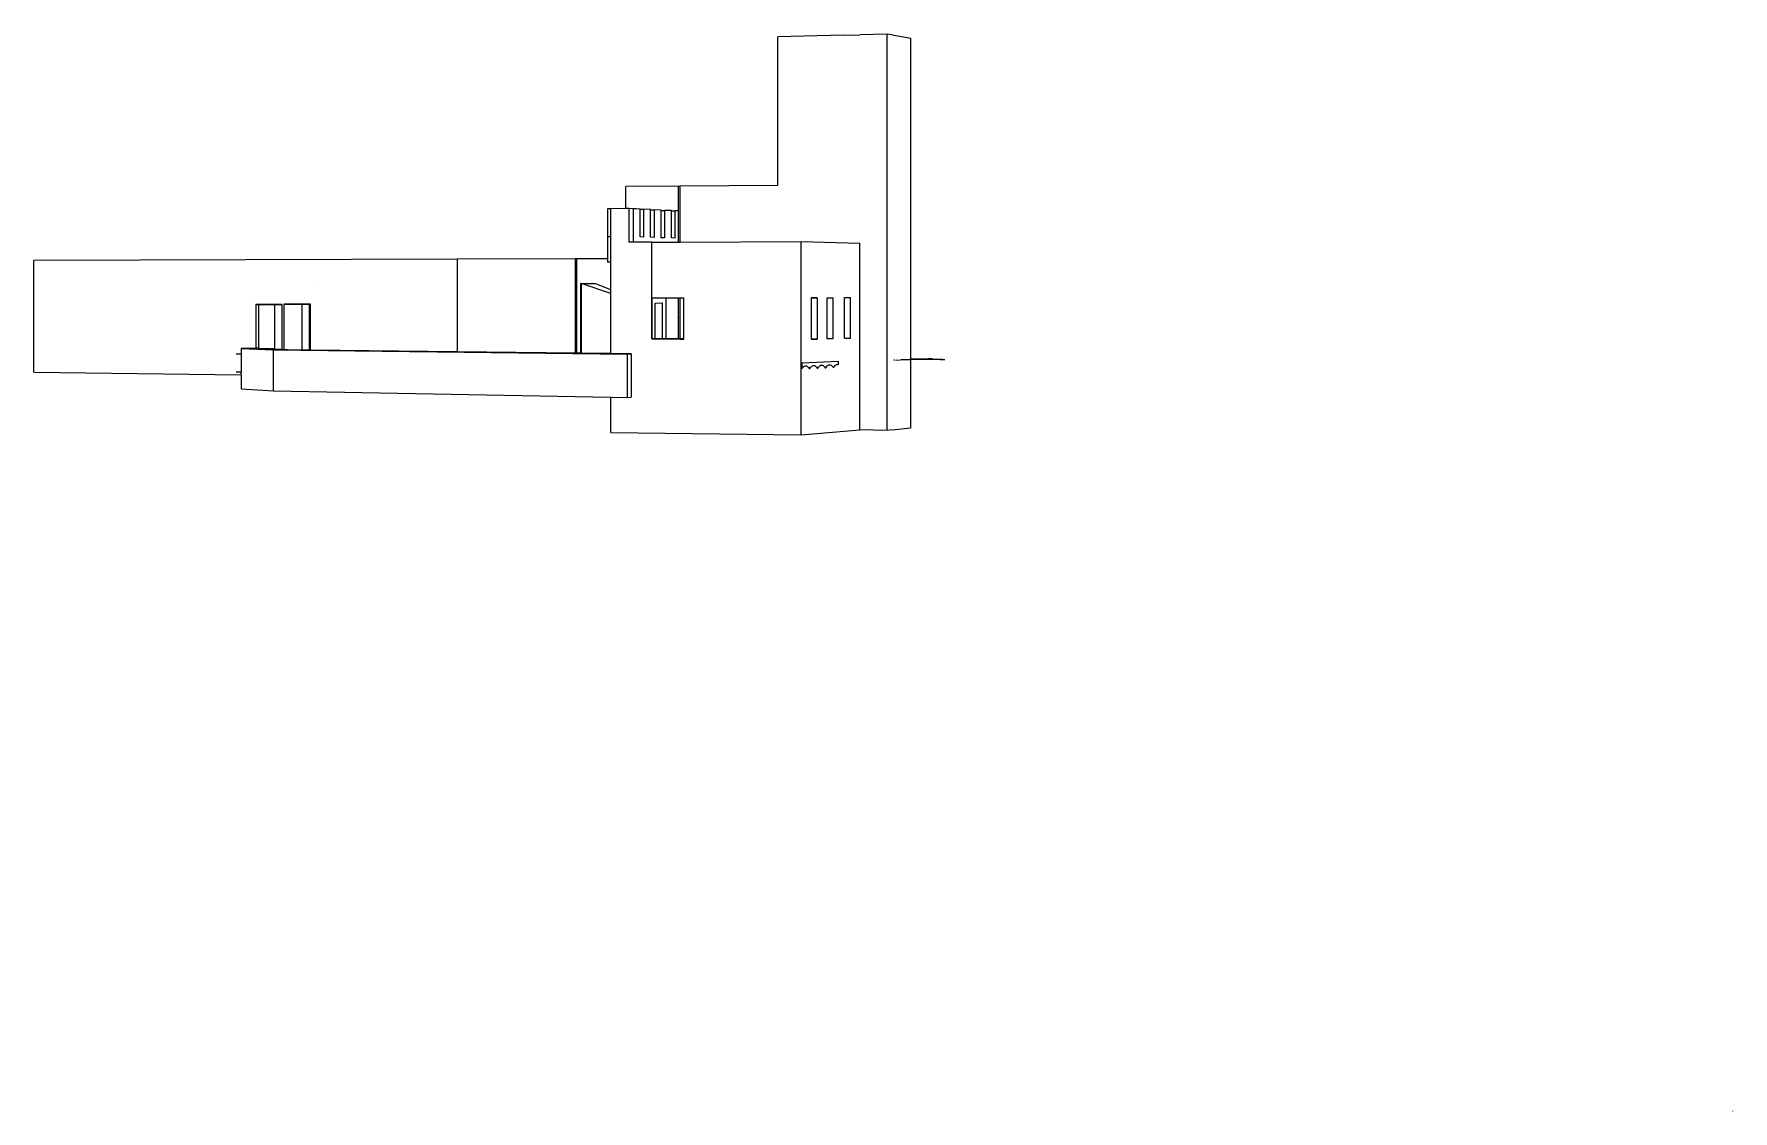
# Model space of a CAD drawing. Extents: x -29445 to 46678, y -19438 to 11547.
# Drawn here: x 27505 to 46678, y -9340 to 2813 of the extents above; entities that cross this region are included whole.
import ezdxf

# ---------------------------------------------------------------- set-up
doc = ezdxf.new("R2010")
doc.units = 0
doc.layers.get('0').update_dxf_attribs({"linetype": 'CONTINUOUS'})

msp = doc.modelspace()

# ---------------------------------------------------------------- linework, layer by layer
for p, q in [((36642, 2800), (35898, 2783)), ((35898, 1105), (35898, 2783)), ((36642, 2800), (36824, 2805)), ((37135, 2813), (36824, 2805)), ((37188, 2803), (37135, 2813)), ((37135, -1660), (37135, 2813)), ((37188, 2803), (37399, 2765)), ((37399, -1631), (37399, 2765)), ((34775, 1097), (34183, 1092)), ((34184, 1091), (34183, 1092)), ((34183, 843), (34183, 1092)), ((34563, 1096), (34563, 1096)), ((34775, 1097), (34799, 1095)), ((34775, 1097), (34775, 465)), ((35898, 1105), (34799, 1095)), ((34799, 465), (34799, 1095)), ((34015, 840), (33979, 839)), ((33979, 839), (33979, 524)), ((34183, 843), (34015, 842)), ((34015, 840), (34015, 842)), ((34015, 524), (34015, 840)), ((34218, 843), (34183, 843)), ((34265, 841), (34218, 843)), ((34218, 843), (34218, 463)), ((34300, 839), (34265, 841)), ((34265, 841), (34265, 463)), ((34347, 837), (34300, 839)), ((34347, 835), (34347, 837)), ((34347, 835), (34385, 835)), ((34347, 523), (34347, 835)), ((34463, 831), (34385, 835)), ((34385, 835), (34385, 521)), ((34463, 829), (34463, 831)), ((34463, 829), (34504, 829)), ((34463, 519), (34463, 829)), ((34581, 825), (34504, 829)), ((34504, 829), (34504, 518)), ((34581, 823), (34581, 825)), ((34581, 823), (34620, 823)), ((34581, 515), (34581, 823)), ((34699, 820), (34620, 823)), ((34620, 823), (34620, 514)), ((34699, 817), (34699, 820)), ((34699, 817), (34737, 818)), ((34699, 512), (34699, 817)), ((34774, 816), (34737, 818)), ((34737, 818), (34737, 511)), ((34015, 524), (33979, 524)), ((33979, 524), (33979, 275)), ((34015, 238), (34015, 524)), ((34265, 463), (34218, 463)), ((34477, 464), (34265, 463)), ((34385, 521), (34347, 523)), ((34504, 518), (34463, 519)), ((34477, 464), (34774, 465)), ((34477, -163), (34477, 464)), ((34620, 514), (34581, 515)), ((34737, 511), (34699, 512)), ((34774, 465), (34775, 465)), ((34775, 465), (34799, 465)), ((34799, 465), (36162, 470)), ((36162, -1711), (36162, 470)), ((36162, 470), (36824, 454)), ((36824, -1655), (36824, 454)), ((32279, 272), (27505, 256)), ((27505, -1003), (27505, 256)), ((33616, 275), (32279, 272)), ((32279, 272), (32279, -773)), ((33616, -789), (33616, 275)), ((33629, 275), (33616, 275)), ((33979, 275), (33629, 275)), ((33629, -789), (33629, 275)), ((33629, 275), (33629, -789)), ((33979, 275), (33979, 238)), ((34015, 237), (33979, 238)), ((34015, 238), (33979, 238)), ((34015, 237), (34015, 238)), ((34015, -73), (34015, 237)), ((30651, -31), (30651, -32)), ((30651, -32), (30651, -32)), ((33678, -790), (33678, -1)), ((33678, -1), (33679, -1)), ((33679, -2), (33678, -1)), ((33679, -1), (33835, -1)), ((34015, -115), (33679, -1)), ((33679, -1), (33679, -2)), ((33679, -2), (33679, -790)), ((34015, -115), (33679, -2)), ((34015, -73), (33835, -1)), ((34015, -115), (34015, -73)), ((34015, -793), (34015, -115)), ((34015, -115), (34015, -115)), ((34477, -625), (34477, -163)), ((34477, -163), (34483, -163)), ((34483, -625), (34483, -163)), ((34483, -163), (34640, -163)), ((34640, -626), (34640, -163)), ((34640, -163), (34774, -163)), ((34774, -163), (34775, -163)), ((34775, -163), (34775, -627)), ((34775, -163), (34799, -163)), ((34799, -627), (34799, -163)), ((34799, -163), (34837, -163)), ((34837, -627), (34837, -163)), ((36345, -163), (36277, -164)), ((36277, -164), (36345, -163)), ((36277, -164), (36277, -629)), ((36345, -163), (36345, -630)), ((36455, -162), (36523, -162)), ((36455, -624), (36455, -162)), ((36455, -162), (36523, -162)), ((36523, -624), (36523, -162)), ((36652, -161), (36719, -160)), ((36652, -161), (36719, -160)), ((36652, -618), (36652, -161)), ((36719, -618), (36719, -160)), ((30084, -237), (30008, -238)), ((30008, -238), (30008, -733)), ((30008, -238), (30044, -238)), ((30044, -733), (30044, -238)), ((30044, -238), (30084, -238)), ((30301, -238), (30084, -237)), ((30084, -237), (30084, -238)), ((30084, -238), (30218, -239)), ((30218, -239), (30301, -238)), ((30218, -239), (30218, -734)), ((30301, -238), (30301, -748)), ((30325, -236), (30325, -749)), ((30410, -236), (30325, -236)), ((30325, -236), (30410, -236)), ((30610, -236), (30410, -236)), ((30410, -236), (30410, -236)), ((30428, -236), (30410, -236)), ((30410, -236), (30527, -237)), ((30428, -236), (30428, -236)), ((30625, -236), (30428, -236)), ((30527, -237), (30610, -236)), ((30527, -237), (30527, -753)), ((30610, -236), (30610, -754)), ((30610, -236), (30625, -236)), ((30625, -754), (30625, -236)), ((34515, -223), (34594, -222)), ((34515, -625), (34515, -223)), ((34594, -222), (34594, -626)), ((34795, -384), (34795, -381)), ((34777, -505), (34777, -508)), ((34795, -507), (34795, -504)), ((30008, -733), (29842, -737)), ((29842, -737), (30207, -751)), ((29842, -737), (29842, -1000)), ((30044, -733), (30008, -733)), ((30037, -738), (30218, -734)), ((30218, -745), (30037, -738)), ((30044, -733), (30218, -734)), ((30207, -751), (34198, -798)), ((30207, -1213), (30207, -751)), ((30218, -734), (30218, -745)), ((30301, -748), (30218, -745)), ((30325, -749), (30301, -748)), ((30369, -751), (30325, -749)), ((30527, -753), (30369, -751)), ((30610, -754), (30527, -753)), ((30625, -754), (30610, -754)), ((32279, -773), (30625, -754)), ((34477, -626), (34477, -625)), ((34483, -625), (34477, -625)), ((34483, -626), (34477, -626)), ((34483, -626), (34477, -627)), ((34477, -627), (34477, -626)), ((34477, -627), (34483, -627)), ((34483, -626), (34483, -625)), ((34515, -625), (34483, -625)), ((34483, -627), (34483, -626)), ((34483, -627), (34515, -627)), ((34515, -627), (34515, -625)), ((34594, -626), (34515, -625)), ((34515, -627), (34594, -628)), ((34594, -626), (34594, -628)), ((34640, -626), (34594, -626)), ((34594, -628), (34640, -628)), ((34640, -628), (34640, -626)), ((34774, -627), (34640, -626)), ((34640, -628), (34774, -628)), ((34775, -627), (34774, -627)), ((34774, -628), (34775, -628)), ((34775, -627), (34775, -628)), ((34799, -627), (34775, -627)), ((34775, -628), (34799, -629)), ((34799, -629), (34799, -627)), ((34837, -627), (34799, -627)), ((34799, -629), (34837, -629)), ((34837, -629), (34837, -627)), ((36277, -629), (36277, -632)), ((36277, -629), (36293, -629)), ((36293, -631), (36277, -632)), ((36293, -631), (36293, -629)), ((36293, -629), (36303, -630)), ((36303, -631), (36293, -631)), ((36303, -631), (36303, -630)), ((36345, -630), (36303, -631)), ((36303, -630), (36345, -630)), ((36455, -624), (36523, -624)), ((36455, -626), (36523, -624)), ((36455, -626), (36455, -624)), ((36652, -620), (36719, -618)), ((36652, -618), (36719, -618)), ((36652, -620), (36652, -618)), ((29842, -801), (29786, -801)), ((33616, -789), (32279, -773)), ((33629, -789), (33616, -789)), ((33678, -790), (33629, -789)), ((33679, -790), (33678, -790)), ((34015, -793), (33679, -790)), ((34014, -795), (34015, -795)), ((34015, -795), (34014, -795)), ((34015, -795), (34015, -793)), ((34245, -796), (34015, -795)), ((34015, -795), (34015, -795)), ((34245, -796), (34015, -795)), ((34198, -798), (34245, -796)), ((34198, -798), (34198, -1288)), ((34245, -796), (34245, -1286)), ((36584, -882), (36169, -900)), ((36169, -900), (36169, -965)), ((36169, -965), (36177, -954)), ((36177, -953), (36184, -945)), ((36177, -954), (36177, -953)), ((36184, -945), (36192, -938)), ((36192, -938), (36200, -934)), ((36200, -934), (36207, -931)), ((36207, -931), (36215, -931)), ((36215, -931), (36223, -933)), ((36223, -933), (36231, -937)), ((36231, -937), (36239, -943)), ((36239, -943), (36246, -951)), ((36246, -951), (36253, -961)), ((36261, -961), (36269, -950)), ((36269, -950), (36276, -941)), ((36276, -941), (36284, -934)), ((36284, -934), (36291, -930)), ((36291, -930), (36299, -927)), ((36299, -927), (36307, -927)), ((36307, -927), (36315, -928)), ((36315, -928), (36322, -932)), ((36322, -932), (36330, -939)), ((36330, -939), (36337, -947)), ((36337, -947), (36344, -957)), ((36344, -957), (36352, -957)), ((36352, -957), (36359, -946)), ((36359, -946), (36367, -937)), ((36367, -937), (36374, -930)), ((36374, -930), (36382, -925)), ((36382, -925), (36390, -923)), ((36390, -923), (36397, -922)), ((36397, -922), (36405, -924)), ((36405, -924), (36412, -928)), ((36412, -928), (36420, -934)), ((36420, -934), (36427, -942)), ((36427, -942), (36434, -953)), ((36434, -953), (36442, -952)), ((36442, -952), (36449, -941)), ((36449, -941), (36457, -933)), ((36457, -933), (36464, -926)), ((36464, -926), (36472, -921)), ((36472, -921), (36479, -919)), ((36479, -919), (36487, -918)), ((36487, -918), (36494, -920)), ((36494, -920), (36502, -924)), ((36502, -924), (36509, -930)), ((36509, -930), (36517, -938)), ((36517, -938), (36524, -948)), ((36524, -948), (36531, -948)), ((36531, -948), (36539, -937)), ((36539, -937), (36546, -928)), ((36546, -928), (36553, -922)), ((36553, -922), (36561, -917)), ((36561, -917), (36568, -915)), ((36568, -915), (36576, -914)), ((36576, -914), (36583, -916)), ((36583, -916), (36584, -916)), ((36584, -916), (36584, -882)), ((37219, -869), (37210, -869)), ((37232, -868), (37279, -865)), ((37232, -868), (37279, -865)), ((37395, -865), (37289, -864)), ((37298, -864), (37348, -861)), ((37298, -864), (37348, -861)), ((37378, -860), (37376, -860)), ((37378, -860), (37401, -858)), ((37399, -850), (37595, -851)), ((37759, -861), (37401, -858)), ((37595, -851), (37606, -851)), ((37595, -851), (37597, -851)), ((37606, -851), (37595, -851)), ((37597, -851), (37644, -851)), ((37642, -851), (37606, -851)), ((37644, -851), (37642, -851)), ((37736, -859), (37784, -860)), ((37759, -861), (37784, -860)), ((27505, -1003), (29842, -1034)), ((29786, -1001), (29842, -1000)), ((29786, -1003), (29786, -1001)), ((29842, -1002), (29786, -1003)), ((29842, -1000), (29842, -1002)), ((29842, -1034), (29842, -1002)), ((29842, -1034), (29842, -1190)), ((36253, -961), (36261, -961)), ((29842, -1190), (30207, -1213)), ((30207, -1213), (34015, -1285)), ((34015, -1682), (34015, -1285)), ((34015, -1285), (34198, -1288)), ((34198, -1288), (34245, -1286)), ((34015, -1682), (36162, -1711)), ((36162, -1711), (36824, -1655)), ((37135, -1660), (36824, -1655)), ((37188, -1653), (37135, -1660)), ((37188, -1653), (37399, -1631)), ((46678, -9340), (46678, -9339))]:
    msp.add_line(p, q)

doc.saveas('drawing.dxf')
